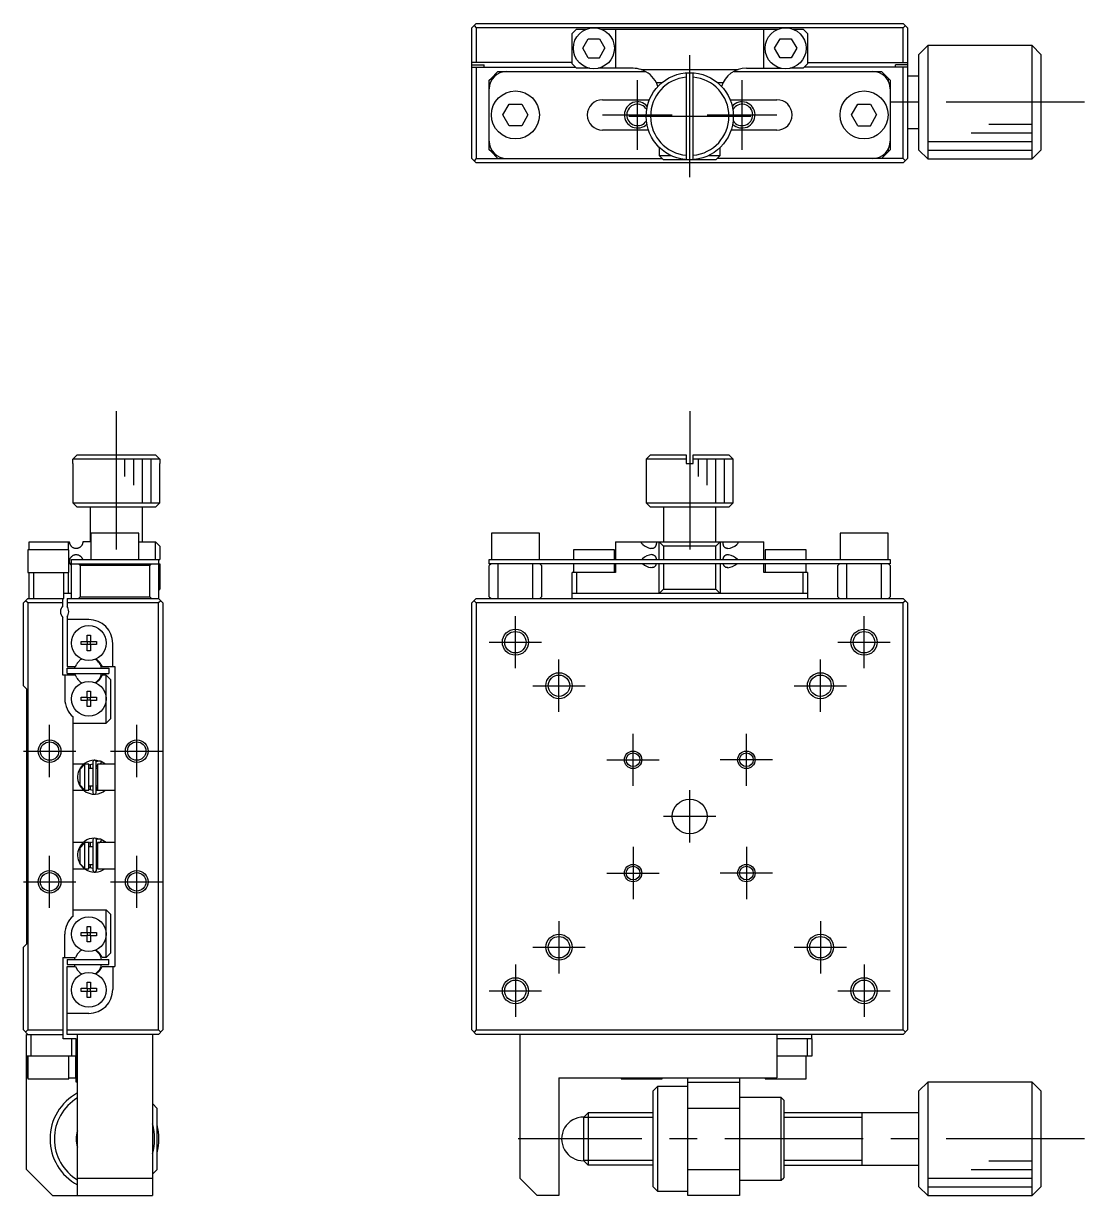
# Model space of a CAD drawing. Extents: x 0 to 271, y -8 to 196.
# Drawn here: x 0 to 121.7, y 61.5 to 196 of the extents above; entities that cross this region are included whole.
import ezdxf

# ---------------------------------------------------------------- set-up
doc = ezdxf.new("R2010")
doc.units = 0
doc.header["$LTSCALE"] = 0.5
doc.linetypes.add('CENTER', pattern=[50.8, 31.75, -6.35, 6.35, -6.35])
for name, color, linetype in [('MSM_CENTER', 1, 'CENTER'), ('MSM_CONTINUOUS', 7, 'CONTINUOUS'), ('MSM_NARROW', 5, 'CONTINUOUS')]:
    doc.layers.add(name, color=color, linetype=linetype)

msp = doc.modelspace()

# ---------------------------------------------------------------- linework, layer by layer
at = {"layer": 'MSM_CENTER'}
for p, q in [((76.444929, 178.35), (76.444929, 192.35)), ((70.444931, 181.5), (70.444931, 189.499999)), ((82.444929, 181.5), (82.444929, 189.499999)), ((121.744929, 186.95), (96.444929, 186.95)), ((66.444932, 185.499999), (74.444931, 185.499999)), ((69.444929, 185.35), (83.444929, 185.35)), ((78.44493, 185.499999), (86.444929, 185.499999)), ((10.65, 151.5), (10.65, 135.5)), ((76.444929, 151.5), (76.444929, 134.5)), ((56.444929, 121.999998), (56.444929, 128)), ((96.444929, 121.999998), (96.444929, 128)), ((53.444928, 124.999999), (59.444931, 124.999999)), ((93.444928, 124.999999), (99.444931, 124.999999)), ((61.444929, 116.999998), (61.444929, 123)), ((91.444929, 116.999998), (91.444929, 123)), ((58.444928, 119.999999), (64.444931, 119.999999)), ((88.444928, 119.999999), (94.444931, 119.999999)), ((2.999999, 109.499999), (2.999999, 115.500001)), ((12.999999, 109.499999), (12.999999, 115.500001)), ((69.944929, 108.499998), (69.944929, 114.5)), ((82.944929, 108.499998), (82.944929, 114.5)), ((-0.000002, 112.5), (6.000001, 112.5)), ((9.999998, 112.5), (16.000001, 112.5)), ((66.944928, 111.499999), (72.944931, 111.499999)), ((85.94493, 111.499999), (79.944927, 111.499999)), ((76.444929, 101.999999), (76.444929, 108)), ((79.44493, 105), (73.444928, 105)), ((69.944929, 101.500003), (69.944929, 95.500001)), ((82.944929, 101.500003), (82.944929, 95.500001)), ((2.999999, 94.499999), (2.999999, 100.500001)), ((12.999999, 94.499999), (12.999999, 100.500001)), ((66.944928, 98.500002), (72.944931, 98.500002)), ((85.94493, 98.500002), (79.944927, 98.500002)), ((-0.000002, 97.5), (6.000001, 97.5)), ((9.999998, 97.5), (16.000001, 97.5)), ((61.444929, 93.000003), (61.444929, 87.000001)), ((91.444929, 93.000003), (91.444929, 87.000001)), ((58.444928, 90.000002), (64.444931, 90.000002)), ((88.444928, 90.000002), (94.444931, 90.000002)), ((56.444929, 88.000003), (56.444929, 82.000001)), ((96.444929, 88.000003), (96.444929, 82.000001)), ((53.444928, 85.000002), (59.444931, 85.000002)), ((93.444928, 85.000002), (99.444931, 85.000002)), ((121.744929, 68), (56.744929, 68))]:
    msp.add_line(p, q, dxfattribs=at)
at = {"layer": 'MSM_CONTINUOUS'}
for p, q in [((51.444929, 195.5), (51.944929, 196)), ((51.444929, 180.5), (51.444929, 195.5)), ((51.694929, 195.75), (51.944929, 195.5)), ((51.944929, 196), (100.944929, 196)), ((51.944929, 195.5), (51.944929, 191.5)), ((100.944929, 195.5), (51.944929, 195.5)), ((62.944929, 194.85), (63.444929, 195.35)), ((63.444929, 195.35), (64.618794, 195.35)), ((66.271065, 195.35), (86.618794, 195.35)), ((67.944929, 195.35), (67.944929, 190.85)), ((84.944929, 190.85), (84.944929, 195.35)), ((88.271065, 195.35), (89.444929, 195.35)), ((89.444929, 195.35), (89.944929, 194.85)), ((100.944929, 196), (101.444929, 195.5)), ((100.944929, 195.5), (101.194929, 195.75)), ((100.944929, 191.5), (100.944929, 195.5)), ((101.444929, 195.5), (101.444929, 180.5)), ((62.944929, 191.35), (62.944929, 194.85)), ((64.174759, 193.15), (64.809844, 194.25)), ((64.809844, 194.25), (66.080015, 194.25)), ((66.080015, 194.25), (66.7151, 193.15)), ((86.174759, 193.15), (86.809844, 194.25)), ((86.809844, 194.25), (88.080015, 194.25)), ((88.080015, 194.25), (88.7151, 193.15)), ((89.944929, 194.85), (89.944929, 191.35)), ((64.809844, 192.05), (64.174759, 193.15)), ((66.080015, 192.05), (66.7151, 193.15)), ((86.809844, 192.05), (86.174759, 193.15)), ((88.7151, 193.15), (88.080015, 192.05)), ((103.744929, 193.45), (102.744929, 192.45)), ((102.744929, 181.45), (102.744929, 192.45)), ((103.744929, 193.45), (103.744929, 180.45)), ((115.744929, 193.45), (103.744929, 193.45)), ((115.744929, 180.45), (115.744929, 193.45)), ((116.744929, 192.45), (115.744929, 193.45)), ((116.744929, 192.45), (116.744929, 181.45)), ((62.944929, 191.5), (51.444929, 191.5)), ((51.444929, 191.25), (52.844929, 191.25)), ((51.444929, 191), (63.294929, 191)), ((51.944929, 191), (51.944929, 180.5)), ((52.844929, 191), (52.844929, 191.25)), ((63.444929, 190.85), (62.944929, 191.35)), ((64.809844, 192.05), (66.080015, 192.05)), ((88.080015, 192.05), (86.809844, 192.05)), ((89.944929, 191.35), (89.444929, 190.85)), ((101.444929, 191), (89.594929, 191)), ((89.944929, 191.5), (101.444929, 191.5)), ((101.444929, 191.25), (100.044929, 191.25)), ((100.044929, 191), (100.044929, 191.25)), ((100.944929, 180.5), (100.944929, 191)), ((53.444929, 189.5), (53.644929, 189.7)), ((54.444929, 190.5), (53.644929, 189.7)), ((53.644929, 189.7), (53.644929, 189.37178)), ((54.444929, 190.5), (71.350776, 190.5)), ((64.962747, 190.85), (63.444929, 190.85)), ((69.944929, 190.85), (65.927112, 190.85)), ((70.881679, 190.7), (82.00818, 190.7)), ((76.044929, 190.333974), (76.044929, 180.366026)), ((76.844929, 180.366026), (76.844929, 190.333974)), ((81.539037, 190.5), (98.444929, 190.5)), ((82.944929, 190.85), (86.962747, 190.85)), ((89.444929, 190.85), (87.927112, 190.85)), ((99.244929, 189.7), (98.444929, 190.5)), ((99.244929, 189.37178), (99.244929, 189.7)), ((99.244929, 189.7), (99.444929, 189.5)), ((102.744929, 189.95), (101.444929, 189.95)), ((53.444929, 181.5), (53.444929, 189.5)), ((73.25471, 189.2), (72.624015, 189.2)), ((80.265844, 189.2), (79.635149, 189.2)), ((99.444929, 189.5), (99.444929, 181.5)), ((66.444929, 187.25), (71.819997, 187.25)), ((81.069862, 187.25), (86.444929, 187.25)), ((55.001554, 185.5), (55.723242, 186.75)), ((55.723242, 186.75), (57.166617, 186.75)), ((57.166617, 186.75), (57.888305, 185.5)), ((95.001554, 185.5), (95.723242, 186.75)), ((95.723242, 186.75), (97.166617, 186.75)), ((97.166617, 186.75), (97.888305, 185.5)), ((55.723242, 184.25), (55.001554, 185.5)), ((57.888305, 185.5), (57.166617, 184.25)), ((95.723242, 184.25), (95.001554, 185.5)), ((97.166617, 184.25), (97.888305, 185.5)), ((57.166617, 184.25), (55.723242, 184.25)), ((71.707842, 183.75), (66.444929, 183.75)), ((86.444929, 183.75), (81.182017, 183.75)), ((95.723242, 184.25), (97.166617, 184.25)), ((101.444929, 183.95), (102.744929, 183.95)), ((53.644929, 181.62822), (53.644929, 181.3)), ((72.944929, 181.779286), (72.944929, 180.85)), ((79.944929, 180.85), (79.944929, 181.779286)), ((99.244929, 181.3), (99.244929, 181.62822)), ((51.944929, 180), (51.444929, 180.5)), ((51.944929, 180.5), (51.694929, 180.25)), ((51.944929, 180.5), (73.294929, 180.5)), ((53.644929, 181.3), (53.444929, 181.5)), ((53.644929, 181.3), (54.444929, 180.5)), ((72.944929, 180.85), (74.26548, 180.85)), ((73.444929, 180.35), (72.944929, 180.85)), ((79.444929, 180.35), (73.444929, 180.35)), ((78.624379, 180.85), (79.944929, 180.85)), ((79.944929, 180.85), (79.444929, 180.35)), ((100.944929, 180.5), (79.594929, 180.5)), ((98.444929, 180.5), (99.244929, 181.3)), ((99.444929, 181.5), (99.244929, 181.3)), ((101.194929, 180.25), (100.944929, 180.5)), ((101.444929, 180.5), (100.944929, 180)), ((102.744929, 181.45), (103.744929, 180.45)), ((103.744929, 180.45), (115.744929, 180.45)), ((115.744929, 180.45), (116.744929, 181.45)), ((100.944929, 180), (51.944929, 180)), ((5.65, 145.5), (5.666026, 145.5)), ((5.65, 145.5), (5.65, 141)), ((5.666026, 146), (6.167813, 146.5)), ((5.666026, 145.5), (5.666026, 146)), ((15.633974, 146), (5.666026, 146)), ((6.167813, 146.5), (15.132187, 146.5)), ((15.132187, 146.5), (15.633974, 146)), ((15.633974, 146), (15.633974, 145.5)), ((15.633974, 145.5), (15.65, 145.5)), ((15.65, 141), (15.65, 145.5)), ((71.944929, 146.5), (71.444929, 146)), ((76.044929, 146), (71.444929, 146)), ((71.444929, 146), (71.444929, 141)), ((71.944929, 146.5), (76.044929, 146.5)), ((76.044929, 146.5), (76.044929, 145.5)), ((76.044929, 145.5), (76.844929, 145.5)), ((76.844929, 145.5), (76.844929, 146.5)), ((76.844929, 146.5), (80.944929, 146.5)), ((81.444929, 146), (76.844929, 146)), ((81.444929, 146), (80.944929, 146.5)), ((81.444929, 141), (81.444929, 146)), ((5.65, 141), (15.65, 141)), ((5.65, 141), (6.15, 140.5)), ((15.15, 140.5), (6.15, 140.5)), ((7.65, 140.5), (7.65, 136.5)), ((13.65, 136.5), (13.65, 140.5)), ((15.15, 140.5), (15.65, 141)), ((71.444929, 141), (81.444929, 141)), ((71.444929, 141), (71.944929, 140.5)), ((80.944929, 140.5), (71.944929, 140.5)), ((73.444929, 140.5), (73.444929, 136.5)), ((79.444929, 136.5), (79.444929, 140.5)), ((80.944929, 140.5), (81.444929, 141)), ((13.25, 137.5), (7.75, 137.5)), ((7.75, 137.5), (7.75, 134.5)), ((13.25, 134.5), (13.25, 137.5)), ((59.194929, 137.5), (53.694929, 137.5)), ((53.694929, 137.5), (53.694929, 134.5)), ((59.194929, 134.5), (59.194929, 137.5)), ((99.194929, 137.5), (93.694929, 137.5)), ((93.694929, 137.5), (93.694929, 134.5)), ((99.194929, 134.5), (99.194929, 137.5)), ((0.65, 136.5), (5.3, 136.5)), ((0.65, 135.6), (0.65, 136.5)), ((5.15, 136.5), (5.15, 135.6)), ((5.300104, 136.487609), (5.3, 136.5)), ((5.300413, 136.475229), (5.300104, 136.487609)), ((5.300922, 136.462906), (5.300413, 136.475229)), ((5.301625, 136.450687), (5.300922, 136.462906)), ((5.302516, 136.438617), (5.301625, 136.450687)), ((5.30394, 136.423249), (5.302516, 136.438617)), ((5.305653, 136.408135), (5.30394, 136.423249)), ((5.307635, 136.393304), (5.305653, 136.408135)), ((5.309865, 136.378788), (5.307635, 136.393304)), ((5.312322, 136.364617), (5.309865, 136.378788)), ((5.314986, 136.350822), (5.312322, 136.364617)), ((5.321191, 136.322914), (5.314986, 136.350822)), ((5.328155, 136.296292), (5.321191, 136.322914)), ((5.335805, 136.270881), (5.328155, 136.296292)), ((5.344066, 136.246601), (5.335805, 136.270881)), ((5.352863, 136.223377), (5.344066, 136.246601)), ((5.362122, 136.20113), (5.352863, 136.223377)), ((5.381822, 136.159322), (5.362122, 136.20113)), ((5.403222, 136.120262), (5.381822, 136.159322)), ((5.426199, 136.08362), (5.403222, 136.120262)), ((5.457046, 136.040714), (5.426199, 136.08362)), ((5.490251, 136.000753), (5.457046, 136.040714)), ((5.525757, 135.963617), (5.490251, 136.000753)), ((5.563506, 135.929191), (5.525757, 135.963617)), ((5.602361, 135.898227), (5.563506, 135.929191)), ((5.643395, 135.869769), (5.602361, 135.898227)), ((5.686562, 135.843933), (5.643395, 135.869769)), ((6.428987, 135.852847), (6.397312, 135.835301)), ((6.460226, 135.872173), (6.428987, 135.852847)), ((6.490876, 135.893279), (6.460226, 135.872173)), ((6.520783, 135.916165), (6.490876, 135.893279)), ((6.547582, 135.938853), (6.520783, 135.916165)), ((6.573654, 135.963139), (6.547582, 135.938853)), ((6.598857, 135.98895), (6.573654, 135.963139)), ((6.623049, 136.016213), (6.598857, 135.98895)), ((6.646085, 136.044855), (6.623049, 136.016213)), ((6.667825, 136.074803), (6.646085, 136.044855)), ((6.683137, 136.097963), (6.667825, 136.074803)), ((6.697677, 136.121837), (6.683137, 136.097963)), ((6.711394, 136.146369), (6.697677, 136.121837)), ((6.724235, 136.171507), (6.711394, 136.146369)), ((6.735859, 136.196531), (6.724235, 136.171507)), ((6.746608, 136.222095), (6.735859, 136.196531)), ((6.756442, 136.248135), (6.746608, 136.222095)), ((6.765326, 136.274591), (6.756442, 136.248135)), ((6.773458, 136.302253), (6.765326, 136.274591)), ((6.780546, 136.33031), (6.773458, 136.302253)), ((6.786563, 136.358683), (6.780546, 136.33031)), ((6.791483, 136.387295), (6.786563, 136.358683)), ((6.795197, 136.415283), (6.791483, 136.387295)), ((6.79786, 136.443447), (6.795197, 136.415283)), ((6.799464, 136.471711), (6.79786, 136.443447)), ((6.8, 136.5), (6.799464, 136.471711)), ((7.75, 136.5), (6.8, 136.5)), ((13.25, 136.5), (15.15, 136.5)), ((15.15, 134.5), (15.15, 136.5)), ((15.65, 136), (15.15, 136.5)), ((15.65, 136), (15.65, 134.5)), ((67.944929, 136.5), (67.944929, 134.5)), ((67.944929, 136.5), (84.944929, 136.5)), ((70.904595, 136.393304), (70.881679, 136.5)), ((70.963302, 136.296292), (70.904595, 136.393304)), ((71.052961, 136.20113), (70.963302, 136.296292)), ((72.402156, 135.852847), (72.379671, 135.835301)), ((72.423749, 135.872173), (72.402156, 135.852847)), ((72.444382, 135.893279), (72.423749, 135.872173)), ((72.463987, 135.916165), (72.444382, 135.893279)), ((72.481114, 135.938853), (72.463987, 135.916165)), ((72.497394, 135.963139), (72.481114, 135.938853)), ((72.512785, 135.98895), (72.497394, 135.963139)), ((72.527247, 136.016213), (72.512785, 135.98895)), ((72.540738, 136.044855), (72.527247, 136.016213)), ((72.553216, 136.074803), (72.540738, 136.044855)), ((72.562892, 136.100911), (72.553216, 136.074803)), ((72.571889, 136.127976), (72.562892, 136.100911)), ((72.580194, 136.155911), (72.571889, 136.127976)), ((72.587796, 136.184627), (72.580194, 136.155911)), ((72.594683, 136.214037), (72.587796, 136.184627)), ((72.600841, 136.244054), (72.594683, 136.214037)), ((72.606259, 136.274591), (72.600841, 136.244054)), ((72.610952, 136.305699), (72.606259, 136.274591)), ((72.614931, 136.337362), (72.610952, 136.305699)), ((72.618193, 136.369465), (72.614931, 136.337362)), ((72.620736, 136.401894), (72.618193, 136.369465)), ((72.622556, 136.434536), (72.620736, 136.401894)), ((72.62365, 136.467276), (72.622556, 136.434536)), ((72.624015, 136.5), (72.62365, 136.467276)), ((72.944929, 134.5), (72.944929, 136.5)), ((73.444929, 136), (72.944929, 136.5)), ((73.444929, 136), (73.444929, 134.5)), ((79.444929, 136), (73.444929, 136)), ((79.944929, 136.5), (79.444929, 136)), ((79.444929, 134.5), (79.444929, 136)), ((79.944929, 136.5), (79.944929, 134.5)), ((80.266241, 136.465709), (80.265844, 136.5)), ((80.26743, 136.431464), (80.266241, 136.465709)), ((80.26941, 136.397397), (80.26743, 136.431464)), ((80.272179, 136.363642), (80.26941, 136.397397)), ((80.275435, 136.332899), (80.272179, 136.363642)), ((80.279381, 136.302436), (80.275435, 136.332899)), ((80.28401, 136.272342), (80.279381, 136.302436)), ((80.289315, 136.242707), (80.28401, 136.272342)), ((80.295287, 136.213621), (80.289315, 136.242707)), ((80.30192, 136.185172), (80.295287, 136.213621)), ((80.309206, 136.157451), (80.30192, 136.185172)), ((80.317137, 136.130548), (80.309206, 136.157451)), ((80.32724, 136.100171), (80.317137, 136.130548)), ((80.338284, 136.070825), (80.32724, 136.100171)), ((80.350235, 136.042582), (80.338284, 136.070825)), ((80.363061, 136.015514), (80.350235, 136.042582)), ((80.37673, 135.989694), (80.363061, 136.015514)), ((80.391211, 135.965195), (80.37673, 135.989694)), ((80.406471, 135.942087), (80.391211, 135.965195)), ((80.422478, 135.920445), (80.406471, 135.942087)), ((80.441602, 135.897584), (80.422478, 135.920445)), ((80.461741, 135.876446), (80.441602, 135.897584)), ((80.482831, 135.857029), (80.461741, 135.876446)), ((80.504808, 135.839332), (80.482831, 135.857029)), ((81.927621, 136.297867), (81.842752, 136.20619)), ((81.982358, 136.386628), (81.927621, 136.297867)), ((82.00818, 136.5), (81.982358, 136.386628)), ((84.944929, 134.5), (84.944929, 136.5)), ((5.2, 135.6), (0.5, 135.6)), ((0.5, 135.6), (0.5, 133)), ((5.2, 133), (5.2, 135.6)), ((5.320596, 134.474556), (5.327893, 134.502702)), ((5.327893, 134.502702), (5.335936, 134.52952)), ((5.335936, 134.52952), (5.34466, 134.555102)), ((5.34466, 134.555102), (5.353998, 134.579544)), ((5.353998, 134.579544), (5.363886, 134.602937)), ((5.363886, 134.602937), (5.374256, 134.625377)), ((5.374256, 134.625377), (5.400802, 134.675782)), ((5.400802, 134.675782), (5.429969, 134.722476)), ((5.429969, 134.722476), (5.461661, 134.765704)), ((5.461661, 134.765704), (5.495782, 134.805712)), ((5.495782, 134.805712), (5.532235, 134.842745)), ((5.5, 130), (5.5, 134.5)), ((5.5, 134.5), (15.65, 134.5)), ((5.532235, 134.842745), (5.570924, 134.877049)), ((5.570924, 134.877049), (5.617206, 134.912534)), ((5.617206, 134.912534), (5.66646, 134.94452)), ((5.66646, 134.94452), (5.718618, 134.972819)), ((5.731822, 135.820837), (5.686562, 135.843933)), ((5.718618, 134.972819), (5.760688, 134.991954)), ((5.781667, 135.799643), (5.731822, 135.820837)), ((5.760688, 134.991954), (5.804503, 135.008687)), ((5.833841, 135.781823), (5.781667, 135.799643)), ((5.804503, 135.008687), (5.849989, 135.022841)), ((5.888225, 135.767655), (5.833841, 135.781823)), ((5.849989, 135.022841), (5.89707, 135.034243)), ((5.929283, 135.759779), (5.888225, 135.767655)), ((5.89707, 135.034243), (5.94242, 135.042236)), ((5.971488, 135.754121), (5.929283, 135.759779)), ((5.94242, 135.042236), (5.989227, 135.047515)), ((6.014733, 135.75083), (5.971488, 135.754121)), ((5.989227, 135.047515), (6.0373, 135.049872)), ((6.058912, 135.750053), (6.014733, 135.75083)), ((6.0373, 135.049872), (6.086448, 135.049101)), ((6.103914, 135.751942), (6.058912, 135.750053)), ((6.086448, 135.049101), (6.13648, 135.044994)), ((6.149707, 135.756659), (6.103914, 135.751942)), ((6.13648, 135.044994), (6.187207, 135.037343)), ((6.196089, 135.764366), (6.149707, 135.756659)), ((6.187207, 135.037343), (6.22722, 135.028759)), ((6.230211, 135.771975), (6.196089, 135.764366)), ((6.22722, 135.028759), (6.267494, 135.01777)), ((6.264531, 135.781342), (6.230211, 135.771975)), ((6.298926, 135.792517), (6.264531, 135.781342)), ((6.267494, 135.01777), (6.307839, 135.004286)), ((6.333271, 135.805552), (6.298926, 135.792517)), ((6.307839, 135.004286), (6.338852, 134.992142)), ((6.365356, 135.819536), (6.333271, 135.805552)), ((6.338852, 134.992142), (6.369778, 134.978405)), ((6.397312, 135.835301), (6.365356, 135.819536)), ((6.369778, 134.978405), (6.400497, 134.963059)), ((6.400497, 134.963059), (6.430886, 134.946085)), ((6.430886, 134.946085), (6.455118, 134.93117)), ((6.455118, 134.93117), (6.479051, 134.91515)), ((6.479051, 134.91515), (6.502605, 134.898035)), ((6.502605, 134.898035), (6.525702, 134.879834)), ((6.525702, 134.879834), (6.54891, 134.859985)), ((6.54891, 134.859985), (6.571539, 134.83897)), ((6.571539, 134.83897), (6.593495, 134.816825)), ((6.593495, 134.816825), (6.614685, 134.79359)), ((6.614685, 134.79359), (6.634545, 134.769895)), ((6.634545, 134.769895), (6.653582, 134.745173)), ((6.653582, 134.745173), (6.671711, 134.719487)), ((6.671711, 134.719487), (6.688849, 134.692902)), ((6.688849, 134.692902), (6.705509, 134.664419)), ((6.705509, 134.664419), (6.72101, 134.635011)), ((6.72101, 134.635011), (6.735276, 134.604777)), ((6.735276, 134.604777), (6.74823, 134.573817)), ((6.74823, 134.573817), (6.757256, 134.549576)), ((6.757256, 134.549576), (6.765468, 134.524953)), ((6.765468, 134.524953), (6.772842, 134.5)), ((15.5, 134.5), (15.5, 130)), ((53.444929, 134), (53.444929, 134.5)), ((53.444929, 134.5), (99.444929, 134.5)), ((67.794929, 135.6), (63.094929, 135.6)), ((63.094929, 135.6), (63.094929, 134.5)), ((67.794929, 134.5), (67.794929, 135.6)), ((70.960614, 134.500031), (71.032245, 134.579544)), ((72.087275, 135.75), (71.940161, 135.763205)), ((72.087202, 135.05), (72.122405, 135.049101)), ((72.096057, 135.750053), (72.087275, 135.75)), ((72.132248, 135.751477), (72.096057, 135.750053)), ((72.122405, 135.049101), (72.1688, 135.044994)), ((72.167805, 135.754917), (72.132248, 135.751477)), ((72.20262, 135.760464), (72.167805, 135.754917)), ((72.1688, 135.044994), (72.213727, 135.037343)), ((72.236584, 135.76821), (72.20262, 135.760464)), ((72.213727, 135.037343), (72.243234, 135.030028)), ((72.26959, 135.778246), (72.236584, 135.76821)), ((72.243234, 135.030028), (72.27208, 135.020878)), ((72.301529, 135.790663), (72.26959, 135.778246)), ((72.27208, 135.020878), (72.300184, 135.009849)), ((72.300184, 135.009849), (72.327463, 134.996899)), ((72.332291, 135.805552), (72.301529, 135.790663)), ((72.327463, 134.996899), (72.353833, 134.981984)), ((72.35636, 135.819536), (72.332291, 135.805552)), ((72.353833, 134.981984), (72.379212, 134.96506)), ((72.379671, 135.835301), (72.35636, 135.819536)), ((72.379212, 134.96506), (72.403516, 134.946085)), ((72.403516, 134.946085), (72.422837, 134.92873)), ((72.422837, 134.92873), (72.441449, 134.90984)), ((72.441449, 134.90984), (72.459307, 134.889451)), ((72.459307, 134.889451), (72.476365, 134.867596)), ((72.476365, 134.867596), (72.492579, 134.844311)), ((72.492579, 134.844311), (72.507904, 134.819631)), ((72.507904, 134.819631), (72.522294, 134.79359)), ((72.522294, 134.79359), (72.53418, 134.769524)), ((72.53418, 134.769524), (72.545383, 134.744323)), ((72.545383, 134.744323), (72.555886, 134.718068)), ((72.555886, 134.718068), (72.565672, 134.69084)), ((72.565672, 134.69084), (72.574723, 134.66272)), ((72.574723, 134.66272), (72.583022, 134.633789)), ((72.583022, 134.633789), (72.590551, 134.604128)), ((72.590551, 134.604128), (72.597294, 134.573817)), ((72.597294, 134.573817), (72.602045, 134.549576)), ((72.602045, 134.549576), (72.606334, 134.524953)), ((72.606334, 134.524953), (72.610156, 134.5)), ((80.279702, 134.5), (80.284775, 134.532393)), ((80.284775, 134.532393), (80.290658, 134.564279)), ((80.290658, 134.564279), (80.297339, 134.595556)), ((80.297339, 134.595556), (80.304807, 134.626119)), ((80.304807, 134.626119), (80.313047, 134.655863)), ((80.313047, 134.655863), (80.322048, 134.684684)), ((80.322048, 134.684684), (80.331796, 134.712478)), ((80.331796, 134.712478), (80.342292, 134.739197)), ((80.342292, 134.739197), (80.35357, 134.764948)), ((80.35357, 134.764948), (80.365605, 134.789679)), ((80.365605, 134.789679), (80.378369, 134.813337)), ((80.378369, 134.813337), (80.391835, 134.835871)), ((80.391835, 134.835871), (80.405977, 134.857229)), ((80.405977, 134.857229), (80.420767, 134.87736)), ((80.420767, 134.87736), (80.439976, 134.900589)), ((80.439976, 134.900589), (80.46021, 134.922064)), ((80.46021, 134.922064), (80.481402, 134.941779)), ((80.481402, 134.941779), (80.503487, 134.959731)), ((80.503487, 134.959731), (80.526399, 134.975916)), ((80.527607, 135.82335), (80.504808, 135.839332)), ((80.526399, 134.975916), (80.550073, 134.99033)), ((80.551165, 135.809083), (80.527607, 135.82335)), ((80.550073, 134.99033), (80.580194, 135.005689)), ((80.575418, 135.796527), (80.551165, 135.809083)), ((80.610773, 135.781617), (80.575418, 135.796527)), ((80.580194, 135.005689), (80.611486, 135.01861)), ((80.647529, 135.769745), (80.610773, 135.781617)), ((80.611486, 135.01861), (80.64384, 135.029182)), ((80.64384, 135.029182), (80.677152, 135.037489)), ((80.685535, 135.760781), (80.647529, 135.769745)), ((80.677152, 135.037489), (80.711314, 135.04362)), ((80.724642, 135.754591), (80.685535, 135.760781)), ((80.711314, 135.04362), (80.746221, 135.04766)), ((80.764698, 135.751044), (80.724642, 135.754591)), ((80.746221, 135.04766), (80.781767, 135.049696)), ((80.802531, 135.75), (80.764698, 135.751044)), ((80.781767, 135.049696), (80.802647, 135.05)), ((80.802647, 135.05), (80.934688, 135.039225)), ((89.794929, 135.6), (85.094929, 135.6)), ((85.094929, 135.6), (85.094929, 134.5)), ((89.794929, 134.5), (89.794929, 135.6)), ((99.444929, 134.5), (99.444929, 134)), ((5.300004, 134.302242), (5.300109, 134.3127)), ((5.300045, 134.291789), (5.300004, 134.302242)), ((5.300239, 134.281085), (5.300045, 134.291789)), ((5.300109, 134.3127), (5.300357, 134.323134)), ((5.300585, 134.270409), (5.300239, 134.281085)), ((5.300357, 134.323134), (5.300749, 134.333513)), ((5.301079, 134.259792), (5.300585, 134.270409)), ((5.300749, 134.333513), (5.301301, 134.344149)), ((5.301718, 134.249264), (5.301079, 134.259792)), ((5.301301, 134.344149), (5.301999, 134.354708)), ((5.302758, 134.235743), (5.301718, 134.249264)), ((5.301999, 134.354708), (5.302837, 134.365167)), ((5.304025, 134.222403), (5.302758, 134.235743)), ((5.302837, 134.365167), (5.30381, 134.375499)), ((5.30381, 134.375499), (5.305248, 134.388565)), ((5.305506, 134.209288), (5.304025, 134.222403)), ((5.305248, 134.388565), (5.306889, 134.401416)), ((5.307649, 134.193166), (5.305506, 134.209288)), ((5.306889, 134.401416), (5.30872, 134.41403)), ((5.310089, 134.177404), (5.307649, 134.193166)), ((5.30872, 134.41403), (5.310725, 134.426384)), ((5.312804, 134.162015), (5.310089, 134.177404)), ((5.310725, 134.426384), (5.313739, 134.442897)), ((5.315771, 134.147013), (5.312804, 134.162015)), ((5.313739, 134.442897), (5.317038, 134.458956)), ((5.318965, 134.13241), (5.315771, 134.147013)), ((5.317038, 134.458956), (5.320596, 134.474556)), ((5.322362, 134.118221), (5.318965, 134.13241)), ((5.33019, 134.089303), (5.322362, 134.118221)), ((5.3388, 134.061799), (5.33019, 134.089303)), ((5.348119, 134.035602), (5.3388, 134.061799)), ((5.358069, 134.010604), (5.348119, 134.035602)), ((5.368574, 133.986696), (5.358069, 134.010604)), ((5.391431, 133.941047), (5.368574, 133.986696)), ((5.416377, 133.898595), (5.391431, 133.941047)), ((5.443297, 133.859014), (5.416377, 133.898595)), ((5.472076, 133.821979), (5.443297, 133.859014)), ((5.499672, 133.790453), (5.472076, 133.821979)), ((5.5, 134), (15.65, 134)), ((6.5, 133.8), (6.3, 134)), ((6.5, 133.8), (6.5, 130.2)), ((14.5, 133.8), (6.5, 133.8)), ((14.7, 134), (14.5, 133.8)), ((14.5, 130.2), (14.5, 133.8)), ((15.65, 134), (15.65, 131.1)), ((53.644929, 134), (53.444929, 133.8)), ((99.444929, 134), (53.444929, 134)), ((53.444929, 130.2), (53.444929, 133.8)), ((54.444929, 134), (54.444929, 130)), ((58.444929, 130), (58.444929, 134)), ((59.444929, 133.8), (59.244929, 134)), ((59.444929, 133.8), (59.444929, 130.2)), ((63.094929, 134), (63.094929, 133)), ((67.794929, 133), (67.794929, 134)), ((67.944929, 134), (67.944929, 133)), ((72.087235, 133.55), (71.970267, 133.558584)), ((72.097125, 133.550102), (72.087235, 133.55)), ((72.137914, 133.551903), (72.097125, 133.550102)), ((72.177736, 133.556246), (72.137914, 133.551903)), ((72.216462, 133.563265), (72.177736, 133.556246)), ((72.25396, 133.573098), (72.216462, 133.563265)), ((72.281785, 133.582625), (72.25396, 133.573098)), ((72.3089, 133.593981), (72.281785, 133.582625)), ((72.335228, 133.607198), (72.3089, 133.593981)), ((72.36069, 133.622312), (72.335228, 133.607198)), ((72.385208, 133.639354), (72.36069, 133.622312)), ((72.408703, 133.65836), (72.385208, 133.639354)), ((72.429389, 133.677644), (72.408703, 133.65836)), ((72.449226, 133.698718), (72.429389, 133.677644)), ((72.468154, 133.721536), (72.449226, 133.698718)), ((72.486117, 133.746056), (72.468154, 133.721536)), ((72.503058, 133.772231), (72.486117, 133.746056)), ((72.51892, 133.80002), (72.503058, 133.772231)), ((72.531701, 133.825256), (72.51892, 133.80002)), ((72.543717, 133.851755), (72.531701, 133.825256)), ((72.554944, 133.879426), (72.543717, 133.851755)), ((72.565361, 133.908178), (72.554944, 133.879426)), ((72.574947, 133.937919), (72.565361, 133.908178)), ((72.583679, 133.968556), (72.574947, 133.937919)), ((72.591535, 134), (72.583679, 133.968556)), ((72.944929, 130.6), (72.944929, 134)), ((73.444929, 134), (73.444929, 131.1)), ((79.444929, 131.1), (79.444929, 134)), ((79.944929, 134), (79.944929, 130.6)), ((80.30639, 133.96772), (80.298324, 134)), ((80.315342, 133.936374), (80.30639, 133.96772)), ((80.325158, 133.906144), (80.315342, 133.936374)), ((80.335892, 133.876907), (80.325158, 133.906144)), ((80.347515, 133.848735), (80.335892, 133.876907)), ((80.359996, 133.821701), (80.347515, 133.848735)), ((80.373305, 133.795877), (80.359996, 133.821701)), ((80.38741, 133.771336), (80.373305, 133.795877)), ((80.402283, 133.748149), (80.38741, 133.771336)), ((80.417892, 133.726389), (80.402283, 133.748149)), ((80.436554, 133.703346), (80.417892, 133.726389)), ((80.456218, 133.681986), (80.436554, 133.703346)), ((80.476821, 133.662309), (80.456218, 133.681986)), ((80.498302, 133.644317), (80.476821, 133.662309)), ((80.520598, 133.62801), (80.498302, 133.644317)), ((80.543648, 133.613389), (80.520598, 133.62801)), ((80.567389, 133.600454), (80.543648, 133.613389)), ((80.59788, 133.586634), (80.567389, 133.600454)), ((80.629475, 133.575163), (80.59788, 133.586634)), ((80.662072, 133.565954), (80.629475, 133.575163)), ((80.69557, 133.558921), (80.662072, 133.565954)), ((80.72987, 133.553976), (80.69557, 133.558921)), ((80.76487, 133.551032), (80.72987, 133.553976)), ((80.80047, 133.550003), (80.76487, 133.551032)), ((80.802522, 133.55), (80.80047, 133.550003)), ((84.944929, 133), (84.944929, 134)), ((85.094929, 134), (85.094929, 133)), ((89.794929, 133), (89.794929, 134)), ((93.644929, 134), (93.444929, 133.8)), ((93.444929, 130.2), (93.444929, 133.8)), ((94.444929, 134), (94.444929, 130)), ((98.444929, 130), (98.444929, 134)), ((99.444929, 133.8), (99.244929, 134)), ((99.444929, 133.8), (99.444929, 130.2)), ((0.5, 133), (5.2, 133)), ((0.65, 130), (0.65, 133)), ((1.15, 133), (1.15, 130)), ((4.65, 130), (4.65, 133)), ((5.15, 133), (5.15, 130.6)), ((67.944929, 133), (62.944929, 133)), ((62.944929, 130), (62.944929, 133)), ((63.444929, 133), (63.444929, 130.6)), ((89.944929, 133), (84.944929, 133)), ((89.444929, 130.6), (89.444929, 133)), ((89.944929, 133), (89.944929, 130)), ((5.5, 130.6), (4.65, 130.6)), ((15.5, 130.95), (15.65, 131.1)), ((89.944929, 130.6), (62.944929, 130.6)), ((72.944929, 130.6), (73.444929, 131.1)), ((73.444929, 131.1), (79.444929, 131.1)), ((79.444929, 131.1), (79.944929, 130.6)), ((0.5, 130), (0, 129.5)), ((0, 120), (0, 129.5)), ((0.5, 129.5), (0.25, 129.75)), ((0.5, 130), (4.65, 130)), ((0.5, 129.5), (0.5, 80.5)), ((4.5, 129.5), (0.5, 129.5)), ((4.5, 129.161438), (4.5, 130)), ((5, 130), (5, 129.1)), ((5, 130), (15.5, 130)), ((15.5, 129.5), (5, 129.5)), ((6.3, 130), (6.5, 130.2)), ((6.5, 130.2), (14.5, 130.2)), ((14.5, 130.2), (14.7, 130)), ((15.5, 130), (16, 129.5)), ((15.75, 129.75), (15.5, 129.5)), ((15.5, 80.5), (15.5, 129.5)), ((16, 129.5), (16, 80.5)), ((51.944929, 130), (51.444929, 129.5)), ((51.444929, 80.5), (51.444929, 129.5)), ((51.944929, 129.5), (51.694929, 129.75)), ((51.944929, 130), (100.944929, 130)), ((100.944929, 129.5), (51.944929, 129.5)), ((51.944929, 129.5), (51.944929, 80.5)), ((53.444929, 130.2), (53.644929, 130)), ((59.244929, 130), (59.444929, 130.2)), ((93.444929, 130.2), (93.644929, 130)), ((99.244929, 130), (99.444929, 130.2)), ((101.444929, 129.5), (100.944929, 130)), ((101.194929, 129.75), (100.944929, 129.5)), ((100.944929, 80.5), (100.944929, 129.5)), ((101.444929, 129.5), (101.444929, 80.5)), ((4.5, 121.2), (4.5, 127.838562)), ((5, 127.9), (5, 122.2)), ((7.5, 127.6), (5, 127.6)), ((7.32, 125.786361), (7.68, 125.786361)), ((7.32, 125.08), (7.32, 125.786361)), ((7.68, 125.786361), (7.68, 125.08)), ((6.613639, 125.08), (7.32, 125.08)), ((6.613639, 124.72), (6.613639, 125.08)), ((7.32, 124.72), (6.613639, 124.72)), ((7.330372, 125.069628), (7.32, 125.08)), ((7.330372, 124.730372), (7.32, 124.72)), ((7.32, 124.013639), (7.32, 124.72)), ((7.68, 124.013639), (7.32, 124.013639)), ((7.330372, 124.730372), (7.330372, 125.069628)), ((7.330372, 125.069628), (7.669628, 125.069628)), ((7.669628, 124.730372), (7.330372, 124.730372)), ((7.669628, 125.069628), (7.68, 125.08)), ((7.669628, 125.069628), (7.669628, 124.730372)), ((7.669628, 124.730372), (7.68, 124.72)), ((7.68, 125.08), (8.386361, 125.08)), ((7.68, 124.72), (7.68, 124.013639)), ((8.386361, 124.72), (7.68, 124.72)), ((8.386361, 125.08), (8.386361, 124.72)), ((10.25, 122.2), (10.25, 124.85)), ((5.955588, 122.2), (6.125185, 122.49375)), ((8.874815, 122.49375), (9.044412, 122.2)), ((5.955588, 121.2), (4.5, 121.2)), ((4.75, 121.2), (4.75, 118.5)), ((5, 122.2), (5.955588, 122.2)), ((5, 122), (9.8, 122)), ((5, 121.4), (5, 122)), ((5, 121.4), (9.8, 121.4)), ((6.125185, 120.90625), (5.955588, 121.2)), ((9.044412, 121.2), (8.874815, 120.90625)), ((9.044412, 122.2), (10.5, 122.2)), ((9.5, 121.2), (9.044412, 121.2)), ((9.5, 115.7), (9.5, 121.2)), ((9.5, 121.2), (10, 120.7)), ((9.8, 122), (9.8, 121.4)), ((10.5, 122.2), (10.5, 87.8)), ((0, 120), (0.35, 119.65)), ((10, 120.7), (10, 116.2)), ((0.35, 119.65), (0.35, 90.35)), ((6.613639, 118.68), (7.32, 118.68)), ((6.613639, 118.32), (6.613639, 118.68)), ((7.32, 119.386361), (7.68, 119.386361)), ((7.32, 118.68), (7.32, 119.386361)), ((7.330372, 118.669628), (7.32, 118.68)), ((7.330372, 118.330372), (7.330372, 118.669628)), ((7.330372, 118.669628), (7.669628, 118.669628)), ((7.669628, 118.669628), (7.68, 118.68)), ((7.669628, 118.669628), (7.669628, 118.330372)), ((7.68, 119.386361), (7.68, 118.68)), ((7.68, 118.68), (8.386361, 118.68)), ((8.386361, 118.68), (8.386361, 118.32)), ((7.32, 118.32), (6.613639, 118.32)), ((7.330372, 118.330372), (7.32, 118.32)), ((7.32, 117.613639), (7.32, 118.32)), ((7.68, 117.613639), (7.32, 117.613639)), ((7.669628, 118.330372), (7.330372, 118.330372)), ((7.669628, 118.330372), (7.68, 118.32)), ((7.68, 118.32), (7.68, 117.613639)), ((8.386361, 118.32), (7.68, 118.32)), ((5.7, 93.579062), (5.7, 116.420938)), ((5.7, 115.7), (9.5, 115.7)), ((10, 116.2), (9.5, 115.7)), ((6.898375, 111), (5.7, 111)), ((6.5, 110.416515), (7, 110.945683)), ((6.5, 108.583485), (6.5, 110.416515)), ((6.899534, 111), (6.899369, 111)), ((7, 111), (7, 108)), ((7.5, 111), (7, 111)), ((7.499989, 110.914926), (7.952123, 111.046028)), ((7.5, 108), (7.5, 111)), ((7.95215, 110.5), (7.5, 110.5)), ((7.7, 110.5), (7.7, 111)), ((7.95215, 111.258046), (7.95215, 107.758046)), ((8.921029, 111.299002), (8.179486, 111.456727)), ((8.351469, 111.289885), (8.349711, 111.289049)), ((8.383058, 111.303901), (8.351469, 111.289885)), ((8.35215, 107.758046), (8.35215, 111.258046)), ((8.35215, 110.656435), (8.499968, 110.916361)), ((8.5, 110.5), (8.35215, 110.5)), ((8.415296, 111.316321), (8.383058, 111.303901)), ((8.448101, 111.327113), (8.415296, 111.316321)), ((8.481395, 111.336251), (8.448101, 111.327113)), ((8.515096, 111.343715), (8.481395, 111.336251)), ((8.5, 111), (8.5, 108)), ((10.5, 111), (8.5, 111)), ((8.54912, 111.349485), (8.515096, 111.343715)), ((8.583386, 111.353548), (8.54912, 111.349485)), ((8.617809, 111.355894), (8.583386, 111.353548)), ((8.652305, 111.356517), (8.617809, 111.355894)), ((8.686791, 111.355416), (8.652305, 111.356517)), ((8.721181, 111.352592), (8.686791, 111.355416)), ((8.755392, 111.348053), (8.721181, 111.352592)), ((8.789339, 111.341809), (8.755392, 111.348053)), ((8.82294, 111.333875), (8.789339, 111.341809)), ((8.819601, 111.011824), (8.813275, 111)), ((8.826062, 111.024329), (8.819601, 111.011824)), ((8.856113, 111.32427), (8.82294, 111.333875)), ((8.927827, 111.296089), (8.823805, 110.999982)), ((8.832617, 111.037435), (8.826062, 111.024329)), ((8.839223, 111.051057), (8.832617, 111.037435)), ((8.845838, 111.065106), (8.839223, 111.051057)), ((8.852418, 111.079491), (8.845838, 111.065106)), ((8.858921, 111.094119), (8.852418, 111.079491)), ((8.888774, 111.313017), (8.856113, 111.32427)), ((8.865305, 111.108895), (8.858921, 111.094119)), ((8.871528, 111.123723), (8.865305, 111.108895)), ((8.87755, 111.138508), (8.871528, 111.123723)), ((8.883332, 111.153153), (8.87755, 111.138508)), ((8.888837, 111.167564), (8.883332, 111.153153)), ((8.919164, 111.300863), (8.888774, 111.313017)), ((8.894029, 111.181646), (8.888837, 111.167564)), ((8.898874, 111.19531), (8.894029, 111.181646)), ((8.90334, 111.208465), (8.898874, 111.19531)), ((8.9074, 111.221027), (8.90334, 111.208465)), ((8.911026, 111.232915), (8.9074, 111.221027)), ((8.914194, 111.244052), (8.911026, 111.232915)), ((8.916886, 111.254364), (8.914194, 111.244052)), ((8.919082, 111.263786), (8.916886, 111.254364)), ((8.917832, 111.301144), (8.919824, 111.300489)), ((9.405799, 111.000034), (8.918724, 111.300011)), ((8.920769, 111.272256), (8.919082, 111.263786)), ((8.919824, 111.300489), (8.921303, 111.298644)), ((8.921936, 111.279719), (8.920769, 111.272256)), ((8.921303, 111.298644), (8.922258, 111.295621)), ((8.922576, 111.286128), (8.921936, 111.279719)), ((8.922258, 111.295621), (8.922683, 111.29144)), ((8.922683, 111.29144), (8.922576, 111.286128)), ((5.7, 108), (6.917522, 108)), ((7, 108.054317), (6.5, 108.583485)), ((6.917983, 108), (6.918089, 108)), ((6.918617, 108), (6.918738, 108)), ((7, 108), (7.5, 108)), ((7.952149, 107.970366), (7.499932, 108.100898)), ((7.5, 108.5), (7.95215, 108.5)), ((7.7, 108.024524), (7.7, 108.5)), ((8.35215, 108.5), (8.5, 108.5)), ((8.499961, 108.099736), (8.35215, 108.359658)), ((8.50021, 107.996816), (8.352153, 107.970048)), ((8.5, 108), (10.5, 108)), ((8.513234, 107.999892), (8.50021, 107.996816)), ((8.860206, 107.693134), (8.861344, 107.693503)), ((8.861344, 107.693503), (8.862365, 107.693837)), ((8.862365, 107.693837), (8.863651, 107.694259)), ((8.863651, 107.694259), (8.865321, 107.694812)), ((8.865321, 107.694812), (8.866933, 107.69535)), ((8.866933, 107.69535), (8.870148, 107.696435)), ((8.870148, 107.696435), (8.871962, 107.697056)), ((8.871962, 107.697056), (8.87553, 107.698293)), ((8.87553, 107.698293), (8.919164, 107.71523)), ((8.917832, 107.714949), (8.917524, 107.71568)), ((8.919164, 107.71523), (8.917832, 107.714949)), ((8.918922, 107.716166), (8.971852, 107.739769)), ((8.174127, 107.559274), (8.274916, 107.562913)), ((7.96289, 102.316089), (7.96289, 98.816089)), ((8.931768, 102.357045), (8.190225, 102.514769)), ((8.362208, 102.347927), (8.36045, 102.347091)), ((8.393797, 102.361944), (8.362208, 102.347927)), ((8.36289, 98.816089), (8.36289, 102.316089)), ((8.426035, 102.374363), (8.393797, 102.361944)), ((8.45884, 102.385155), (8.426035, 102.374363)), ((8.492134, 102.394294), (8.45884, 102.385155)), ((8.525835, 102.401757), (8.492134, 102.394294)), ((8.559859, 102.407528), (8.525835, 102.401757)), ((8.594125, 102.411591), (8.559859, 102.407528)), ((8.628548, 102.413936), (8.594125, 102.411591)), ((8.663045, 102.41456), (8.628548, 102.413936)), ((8.69753, 102.413458), (8.663045, 102.41456)), ((8.73192, 102.410635), (8.69753, 102.413458)), ((8.766131, 102.406096), (8.73192, 102.410635)), ((8.800078, 102.399852), (8.766131, 102.406096)), ((8.938567, 102.354132), (8.798719, 101.99998)), ((8.83368, 102.391918), (8.800078, 102.399852)), ((8.866852, 102.382313), (8.83368, 102.391918)), ((8.899513, 102.371059), (8.866852, 102.382313)), ((8.901862, 102.231743), (8.896638, 102.217853)), ((8.929903, 102.358905), (8.899513, 102.371059)), ((8.906776, 102.245285), (8.901862, 102.231743)), ((8.911349, 102.258395), (8.906776, 102.245285)), ((8.915554, 102.270994), (8.911349, 102.258395)), ((8.919364, 102.283004), (8.915554, 102.270994)), ((8.922756, 102.294351), (8.919364, 102.283004)), ((8.925709, 102.304966), (8.922756, 102.294351)), ((8.928206, 102.314783), (8.925709, 102.304966)), ((8.93023, 102.323743), (8.928206, 102.314783)), ((8.928571, 102.359187), (8.930516, 102.358565)), ((9.482592, 102.000051), (8.929463, 102.358054)), ((8.93177, 102.33179), (8.93023, 102.323743)), ((8.930516, 102.358565), (8.931975, 102.356816)), ((8.932815, 102.338874), (8.93177, 102.33179)), ((8.931975, 102.356816), (8.932939, 102.353952)), ((8.93336, 102.344953), (8.932815, 102.338874)), ((8.932939, 102.353952), (8.933402, 102.34999)), ((8.933402, 102.34999), (8.93336, 102.344953)), ((6.842814, 102), (5.7, 102)), ((6.5, 101.416515), (7, 101.945683)), ((6.5, 99.583485), (6.5, 101.416515)), ((6.843626, 102), (6.843452, 102)), ((6.844007, 102), (6.843903, 102)), ((7, 102), (7, 99)), ((7.5, 102), (7, 102)), ((7.499878, 101.9679), (7.962862, 102.10407)), ((7.5, 99), (7.5, 102)), ((7.96289, 101.5), (7.5, 101.5)), ((7.7, 102), (7.573988, 102)), ((7.7, 101.5), (7.7, 102)), ((8.36289, 101.714478), (8.499955, 101.967785)), ((8.5, 101.5), (8.36289, 101.5)), ((8.5, 102), (8.5, 99)), ((10.5, 102), (8.5, 102)), ((8.567652, 102.00009), (8.749019, 102.000032)), ((8.79087, 102.005027), (8.786693, 102)), ((8.795418, 102.011098), (8.79087, 102.005027)), ((8.800308, 102.018175), (8.795418, 102.011098)), ((8.805512, 102.026214), (8.800308, 102.018175)), ((8.810996, 102.035166), (8.805512, 102.026214)), ((8.816727, 102.044976), (8.810996, 102.035166)), ((8.82267, 102.055585), (8.816727, 102.044976)), ((8.828788, 102.066926), (8.82267, 102.055585)), ((8.835045, 102.078931), (8.828788, 102.066926)), ((8.841401, 102.091525), (8.835045, 102.078931)), ((8.847817, 102.104632), (8.841401, 102.091525)), ((8.854255, 102.118171), (8.847817, 102.104632)), ((8.860675, 102.132058), (8.854255, 102.118171)), ((8.867036, 102.146209), (8.860675, 102.132058)), ((8.873301, 102.160537), (8.867036, 102.146209)), ((8.879431, 102.174954), (8.873301, 102.160537)), ((8.885388, 102.189371), (8.879431, 102.174954)), ((8.891135, 102.2037), (8.885388, 102.189371)), ((8.896638, 102.217853), (8.891135, 102.2037)), ((6.483868, 99.576589), (7.004004, 98.999493)), ((7, 99.054317), (6.5, 99.583485)), ((5.7, 99), (7.5, 99)), ((7.962888, 99.028408), (7.499947, 99.163966)), ((7.5, 99.5), (7.96289, 99.5)), ((7.7, 99.086004), (7.7, 99.5)), ((8.184866, 98.617316), (8.285655, 98.620955)), ((8.36289, 99.5), (8.5, 99.5)), ((8.499973, 99.164381), (8.36289, 99.4177)), ((8.50008, 99.052382), (8.362892, 99.02809)), ((8.5, 99), (10.5, 99)), ((8.870945, 98.751177), (8.872083, 98.751546)), ((8.872083, 98.751546), (8.873105, 98.751879)), ((8.873105, 98.751879), (8.87439, 98.752301)), ((8.87439, 98.752301), (8.87606, 98.752854)), ((8.87606, 98.752854), (8.877672, 98.753392)), ((8.877672, 98.753392), (8.880887, 98.754478)), ((8.880887, 98.754478), (8.882701, 98.755098)), ((8.882701, 98.755098), (8.886269, 98.756335)), ((8.886269, 98.756335), (8.929903, 98.773273)), ((8.928571, 98.772991), (8.928264, 98.773723)), ((8.929903, 98.773273), (8.928571, 98.772991)), ((8.929661, 98.774209), (8.982591, 98.797811)), ((5.7, 94.3), (9.5, 94.3)), ((9.5, 88.8), (9.5, 94.3)), ((9.5, 94.3), (10, 93.8)), ((10, 93.8), (10, 89.3)), ((4.75, 88.8), (4.75, 91.5)), ((6.613639, 91.68), (7.32, 91.68)), ((6.613639, 91.32), (6.613639, 91.68)), ((7.32, 92.386361), (7.68, 92.386361)), ((7.32, 91.68), (7.32, 92.386361)), ((7.330372, 91.669628), (7.32, 91.68)), ((7.330372, 91.330372), (7.330372, 91.669628)), ((7.330372, 91.669628), (7.669628, 91.669628)), ((7.669628, 91.669628), (7.68, 91.68)), ((7.669628, 91.669628), (7.669628, 91.330372)), ((7.68, 92.386361), (7.68, 91.68)), ((7.68, 91.68), (8.386361, 91.68)), ((8.386361, 91.68), (8.386361, 91.32)), ((0.35, 90.35), (0, 90)), ((7.32, 91.32), (6.613639, 91.32)), ((7.330372, 91.330372), (7.32, 91.32)), ((7.32, 90.613639), (7.32, 91.32)), ((7.68, 90.613639), (7.32, 90.613639)), ((7.669628, 91.330372), (7.330372, 91.330372)), ((7.669628, 91.330372), (7.68, 91.32)), ((7.68, 91.32), (7.68, 90.613639)), ((8.386361, 91.32), (7.68, 91.32)), ((0, 80.5), (0, 90)), ((4.5, 88.8), (5.955588, 88.8)), ((4.5, 88.8), (4.5, 80)), ((6.125185, 89.09375), (5.955588, 88.8)), ((9.044412, 88.8), (8.874815, 89.09375)), ((9.5, 88.8), (9.044412, 88.8)), ((10, 89.3), (9.5, 88.8)), ((5, 88.6), (9.8, 88.6)), ((5, 88.6), (5, 88)), ((5, 88), (9.8, 88)), ((5, 80), (5, 87.8)), ((5, 87.8), (5.955588, 87.8)), ((5.955588, 87.8), (6.125185, 87.50625)), ((8.874815, 87.50625), (9.044412, 87.8)), ((9.044412, 87.8), (10.5, 87.8)), ((9.8, 88), (9.8, 88.6)), ((10.25, 87.8), (10.25, 85.15)), ((6.613639, 85.28), (7.32, 85.28)), ((6.613639, 84.92), (6.613639, 85.28)), ((7.32, 84.92), (6.613639, 84.92)), ((7.32, 85.986361), (7.68, 85.986361)), ((7.32, 85.28), (7.32, 85.986361)), ((7.330372, 85.269628), (7.32, 85.28)), ((7.330372, 84.930372), (7.32, 84.92)), ((7.32, 84.213639), (7.32, 84.92)), ((7.330372, 84.930372), (7.330372, 85.269628)), ((7.330372, 85.269628), (7.669628, 85.269628)), ((7.669628, 84.930372), (7.330372, 84.930372)), ((7.669628, 85.269628), (7.68, 85.28)), ((7.669628, 85.269628), (7.669628, 84.930372)), ((7.669628, 84.930372), (7.68, 84.92)), ((7.68, 85.986361), (7.68, 85.28)), ((7.68, 85.28), (8.386361, 85.28)), ((7.68, 84.92), (7.68, 84.213639)), ((8.386361, 84.92), (7.68, 84.92)), ((8.386361, 85.28), (8.386361, 84.92)), ((7.68, 84.213639), (7.32, 84.213639)), ((7.5, 82.4), (5, 82.4)), ((0, 80.5), (0.5, 80)), ((0.25, 80.25), (0.5, 80.5)), ((0.35, 80), (4.55, 80)), ((0.35, 64.5), (0.35, 80)), ((0.5, 80.5), (4.5, 80.5)), ((0.85, 80), (0.85, 77.5)), ((4.55, 79.5), (4.55, 80)), ((6.05, 79.5), (4.55, 79.5)), ((5, 80.5), (15.5, 80.5)), ((15.5, 80), (5, 80)), ((5.55, 77.5), (5.55, 79.5)), ((6.05, 74.5), (6.05, 79.5)), ((6.2, 61.5), (6.2, 80)), ((14.8, 80), (14.8, 61.5)), ((15.5, 80.5), (15.75, 80.25)), ((16, 80.5), (15.5, 80)), ((51.444929, 80.5), (51.944929, 80)), ((51.944929, 80.5), (51.694929, 80.25)), ((51.944929, 80.5), (100.944929, 80.5)), ((100.944929, 80), (51.944929, 80)), ((56.944929, 80), (56.944929, 63.5)), ((86.444929, 80), (86.444929, 75)), ((90.444931, 79.5), (86.444929, 79.5)), ((89.944929, 77.5), (89.944929, 79.5)), ((90.444931, 79.5), (90.444929, 77.5)), ((90.444931, 79.5), (90.444931, 80)), ((101.194929, 80.25), (100.944929, 80.5)), ((100.944929, 80), (101.444929, 80.5)), ((6.05, 77.5), (0.35, 77.5)), ((0.419179, 77.5), (0.419179, 75)), ((0.5, 77.5), (0.5, 74.9)), ((5.2, 74.9), (5.2, 77.5)), ((6.009736, 75), (6.009736, 77.5)), ((90.444929, 77.5), (86.444929, 77.5)), ((89.794929, 74.9), (89.794929, 77.5)), ((0.5, 75), (0.35, 75)), ((0.5, 74.9), (5.2, 74.9)), ((5.2, 75), (6.05, 75)), ((6.2, 74.5), (6.05, 74.5)), ((61.444929, 75), (86.444929, 75)), ((61.444929, 75), (61.444929, 61.5)), ((68.594929, 75), (68.594929, 74.9)), ((68.594929, 74.9), (73.294929, 74.9)), ((72.744929, 74), (72.244929, 73.5)), ((72.744929, 74), (72.744929, 62)), ((76.244929, 74), (72.744929, 74)), ((73.294929, 74.9), (73.294929, 75)), ((76.244929, 61.5), (76.244929, 75)), ((76.244929, 74.5), (82.144929, 74.5)), ((82.144929, 75), (82.144929, 61.5)), ((85.094929, 75), (85.094929, 74.9)), ((85.094929, 74.9), (89.794929, 74.9)), ((103.744929, 74.5), (102.744929, 73.5)), ((103.744929, 74.5), (103.744929, 61.5)), ((115.744929, 74.5), (103.744929, 74.5)), ((115.744929, 61.5), (115.744929, 74.5)), ((116.744929, 73.5), (115.744929, 74.5)), ((72.244929, 62.5), (72.244929, 73.5)), ((86.944929, 72.75), (82.144929, 72.75)), ((86.944929, 63.25), (86.944929, 72.75)), ((87.244929, 72.45), (86.944929, 72.75)), ((102.744929, 62.5), (102.744929, 73.5)), ((116.744929, 73.5), (116.744929, 62.5)), ((15.35, 71.5), (14.8, 72.05)), ((15.35, 64.5), (15.35, 71.5)), ((82.144929, 71.5), (76.244929, 71.5)), ((87.244929, 72.45), (87.244929, 63.55)), ((64.244929, 70.4585), (64.786429, 71)), ((64.244929, 70.4585), (64.244929, 65.5415)), ((64.786429, 71), (64.786429, 65)), ((72.24493, 71), (64.786429, 71)), ((102.744929, 71), (87.244949, 71)), ((96.244929, 64.999995), (96.244929, 71.000005)), ((64.786429, 65), (64.244929, 65.5415)), ((72.24493, 65), (64.786429, 65)), ((87.244949, 65), (102.744929, 65)), ((0.35, 64.5), (3.35, 61.5)), ((6.2, 63.5), (14.8, 63.5)), ((14.8, 63.95), (15.35, 64.5)), ((56.944929, 63.5), (58.944929, 61.5)), ((76.244929, 64.5), (82.144929, 64.5)), ((82.144929, 63.25), (86.944929, 63.25)), ((86.944929, 63.25), (87.244929, 63.55)), ((72.244929, 62.5), (72.744929, 62)), ((72.744929, 62), (76.244929, 62)), ((102.744929, 62.5), (103.744929, 61.5)), ((115.744929, 61.5), (116.744929, 62.5)), ((3.35, 61.5), (14.8, 61.5)), ((61.444929, 61.5), (58.944929, 61.5)), ((82.144929, 61.5), (76.244929, 61.5)), ((103.744929, 61.5), (115.744929, 61.5))]:
    msp.add_line(p, q, dxfattribs=at)
for centre, radius in [((65.444929, 193.15), 2.35), ((87.444929, 193.15), 2.35), ((76.444929, 185.35), 5), ((56.444929, 185.5), 2.75), ((96.444929, 185.5), 2.75), ((7.5, 124.9), 2), ((56.444929, 124.999999), 1.2295), ((96.444929, 124.999999), 1.2295), ((61.444929, 119.999999), 1.2295), ((91.444929, 119.999999), 1.2295), ((7.5, 118.5), 2), ((3, 112.5), 1.0565), ((13, 112.5), 1.0565), ((69.944929, 111.499999), 0.7835), ((82.944928, 111.499999), 0.7835), ((76.444929, 105), 2), ((2.999999, 97.5), 1.0565), ((12.999999, 97.5), 1.0565), ((69.944929, 98.500002), 0.7835), ((82.944928, 98.500002), 0.7835), ((7.5, 91.5), 2), ((61.444929, 90.000002), 1.2295), ((91.444929, 90.000002), 1.2295), ((7.5, 85.1), 2), ((56.444929, 85.000002), 1.2295), ((96.444929, 85.000002), 1.2295)]:
    msp.add_circle(centre, radius, dxfattribs=at)
for centre, radius, start, end in [((55.444929, 188.5), 2, 90, 180), ((69.944929, 187.85), 3, 71.805128, 90), ((69.944926, 187.849996), 3.000005, 26.743726, 71.805086), ((76.444929, 185.35), 4.5, 95.099689, 264.900311), ((76.444929, 185.35), 4.5, 275.099689, 84.900311), ((82.944929, 187.85), 3, 90, 162.09600548), ((97.444929, 188.5), 2, 0, 90), ((69.944929, 187.85), 3, 17.903998, 26.743684), ((66.444929, 185.5), 1.75, 90, 270), ((86.444929, 185.5), 1.75, 270, 90), ((70.444931, 185.5), 1.2295, 30.4347243, 326.70107308), ((82.444929, 185.5), 1.2295, 213.2988538, 149.56534835), ((55.444929, 182.5), 2, 180, 270), ((97.444929, 182.5), 2, 270, 0), ((72.344562, 137.700148), 1.978709, 229.25077852, 258.20700869), ((80.611318, 137.600082), 1.859937, 275.90079989, 311.4590073), ((72.27721, 133.20587), 1.853893, 95.88266192, 132.18611397), ((80.577609, 133.193711), 1.879742, 44.02564064, 79.04943393), ((72.347715, 135.513188), 1.990715, 229.47983532, 259.07029629), ((80.620111, 135.379747), 1.838817, 275.693117, 311.386932), ((5.25, 128.5), 1, 138.590378, 221.409622), ((4.2, 128.5), 1, 323.130102, 36.869898), ((7.5, 124.85), 2.75, 0, 90), ((7.5, 121.7), 1.5875, 135, 150), ((7.615, 121.58519), 1.75, 121.886504, 135.004406), ((7.4, 121.699999), 1.5875, 10.89309, 57.84066), ((7.385, 121.58519), 1.75, 44.995594, 58.113496), ((7.5, 121.7), 1.5875, 30, 45), ((7.4, 121.699999), 1.5875, 161.641525, 169.10691), ((7.4, 121.699999), 1.5875, 190.893016, 198.358399), ((7.4, 121.699999), 1.5875, 302.159423, 349.106984), ((7.5, 121.7), 1.5875, 210, 225), ((7.615, 121.81481), 1.75, 224.995594, 238.113496), ((7.385, 121.81481), 1.75, 301.886504, 315.004406), ((7.5, 121.7), 1.5875, 315, 330), ((7.5, 118.5), 2.75, 180, 229.114807), ((8.152077, 109.508147), 1.948934, 155.39212257, 269.18267785), ((8.161919, 109.500024), 1.961268, 125.92925448, 155.29610648), ((8.154295, 109.500978), 1.956029, 90.75802723, 125.76480604), ((8.15215, 111.258046), 0.2, 0, 180), ((8.15215, 107.758046), 0.2, 180, 0), ((8.149313, 109.515193), 1.956316, 273.68114225, 309.22615063), ((8.165035, 100.55902), 1.95603, 90.75807348, 125.76485228), ((8.16289, 102.316089), 0.2, 0, 180), ((8.162961, 100.566244), 1.949043, 155.39535754, 210.51504086), ((8.172657, 100.558066), 1.961267, 125.92921791, 155.29606991), ((8.16351, 100.566987), 1.949742, 233.508947, 269.162609), ((8.16289, 98.816089), 0.2, 180, 0), ((8.159588, 100.575324), 1.958431, 273.69077113, 306.43930899), ((7.5, 91.5), 2.75, 130.885193, 180), ((7.4, 88.300001), 1.5875, 161.641601, 169.106984), ((7.5, 88.3), 1.5875, 135, 150), ((7.615, 88.18519), 1.75, 121.886504, 135.004406), ((7.4, 88.300001), 1.5875, 10.893016, 57.840577), ((7.385, 88.18519), 1.75, 44.995594, 58.113496), ((7.5, 88.3), 1.5875, 30, 45), ((7.4, 88.300001), 1.5875, 190.89309, 198.358475), ((7.5, 88.3), 1.5875, 210, 225), ((7.4, 88.300001), 1.5875, 302.15934, 349.10691), ((7.5, 88.3), 1.5875, 315, 330), ((7.615, 88.41481), 1.75, 224.995594, 238.113496), ((7.385, 88.41481), 1.75, 301.886504, 315.004406), ((7.5, 85.15), 2.75, 270, 0), ((9.05, 68), 6, 118.35935, 241.64065), ((9.05, 68), 5.5, 121.21037, 238.78963), ((64.244929, 68), 2.5, 89.05661378, 270.94338622), ((9.05, 68), 3, 161.805128, 198.194872), ((9.05, 68), 6, 343.402158, 16.597842), ((9.05, 68), 6.5, 345.749967, 14.250033)]:
    msp.add_arc(centre, radius, start, end, dxfattribs=at)
at = {"layer": 'MSM_NARROW'}
for p, q in [((110.744929, 184.45), (115.744929, 184.45)), ((108.744929, 183.45), (115.744929, 183.45)), ((103.744929, 182.45), (115.744929, 182.45)), ((103.744929, 181.45), (115.744929, 181.45)), ((11.65, 144), (11.65, 146)), ((12.65, 143), (12.65, 146)), ((13.65, 141), (13.65, 146)), ((14.65, 141), (14.65, 146)), ((77.444929, 144), (77.444929, 146)), ((78.444929, 143), (78.444929, 146)), ((79.444929, 141), (79.444929, 146)), ((80.444929, 141), (80.444929, 146)), ((72.24493, 70.4585), (64.244929, 70.4585)), ((96.244929, 70.4585), (87.24493, 70.4585)), ((72.24493, 65.5415), (64.244929, 65.5415)), ((96.244929, 65.5415), (87.24493, 65.5415)), ((110.744929, 65.5), (115.744929, 65.5)), ((103.744929, 63.5), (115.744929, 63.5)), ((108.744929, 64.5), (115.744929, 64.5)), ((103.744929, 62.5), (115.744929, 62.5))]:
    msp.add_line(p, q, dxfattribs=at)
for centre, radius in [((56.444929, 124.999999), 1.5), ((96.444929, 124.999999), 1.5), ((61.444929, 119.999999), 1.5), ((91.444929, 119.999999), 1.5), ((3, 112.5), 1.3), ((13, 112.5), 1.3), ((69.944929, 111.499999), 1), ((82.944928, 111.499999), 1), ((2.999999, 97.5), 1.3), ((12.999999, 97.5), 1.3), ((69.944929, 98.500002), 1), ((82.944928, 98.500002), 1), ((61.444929, 90.000002), 1.5), ((91.444929, 90.000002), 1.5), ((56.444929, 85.000002), 1.5), ((96.444929, 85.000002), 1.5)]:
    msp.add_circle(centre, radius, dxfattribs=at)
for centre, start, end in [((70.444931, 185.5), 41.08039388, 316.05540349), ((82.444929, 185.5), 223.94455017, 138.91965198)]:
    msp.add_arc(centre, 1.5, start, end, dxfattribs=at)

doc.saveas('drawing.dxf')
